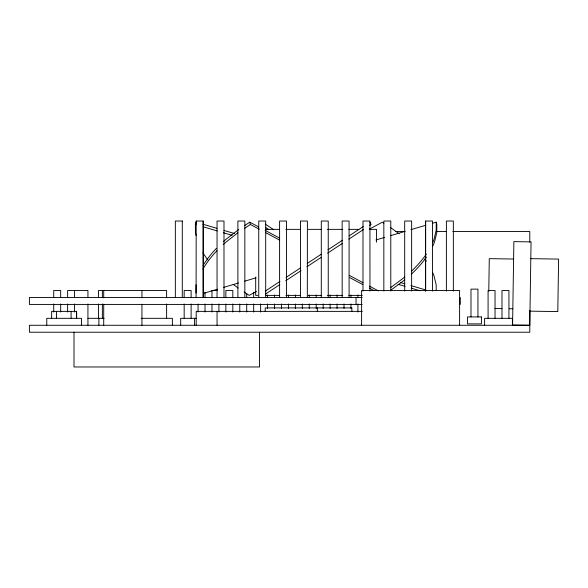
<?xml version="1.0" encoding="UTF-8"?>
<svg xmlns="http://www.w3.org/2000/svg" width="588" height="588" viewBox="0 0 588 588"><rect width="100%" height="100%" fill="white"/><g stroke="black" fill="none" stroke-linecap="round" stroke-linejoin="round"><path stroke-width="0.88" d="M195.958 293.074L196.047 284.754M432.761 223.197L436.259 222.168L436.171 230.489L434.032 239.272A133.476 63.585 -18.2 0 1 432.746 242.55M488.782 291.214L489.282 258.654L513.603 259.029M529.788 325.274L531.06 241.889L513.868 241.624L512.589 325.01L529.788 325.274L29.4 325.274L29.4 332.227L529.788 332.227L529.788 310.574M237.831 232.804L226.637 241.587A133.476 63.585 -18.2 0 0 223.242 244.593M404.772 277.073L390.55 287.694M404.654 279.932L390.395 290.494M238.721 229.504L226.049 239.272A133.476 63.585 -18.2 0 0 223.322 241.668M244.623 225.594L249.79 222.168L258.676 226.917M244.476 228.401L250.378 224.484L259.257 229.232M265.254 291.119L279.925 281.454M286.025 277.433L300.608 267.834M307.237 263.468L321.291 254.207M327.942 249.826L342.517 240.227M349.162 235.854L363.252 226.571M265.68 293.919L279.785 284.629M285.702 280.741L301.049 270.627M306.929 266.754L320.982 257.5M327.641 253.119L342.238 243.498M348.853 239.147L363.443 229.541M369.58 225.498L371.116 224.484L369.94 222.168M369.507 229.077L382.428 222.168L383.905 223.146M256.471 291.501L249.202 295.389L244.035 291.964M375.901 239.977L384.648 237.398M390.77 235.59L404.772 231.459M410.894 229.651L425.763 225.263M203.544 293.324L217.538 289.193M223.661 287.385L238.537 282.997M244.659 281.196L256.03 277.837M182.42 221.029L175.349 221.029L175.349 297.477M196.091 221.029L203.25 221.029L203.25 297.477M265.541 229.364L279.329 229.364M285.9 229.364L300.475 229.364M308.222 229.364L321.371 229.364M327.442 229.364L342.775 229.364M348.787 229.364L358.834 229.364M369.308 229.364L376.533 229.364L376.533 242.205M395.945 231.562L405.117 231.562M436.281 231.562L446.365 231.562M452.782 231.562L529.788 231.562L529.788 242.256M217.178 290.523L211.967 290.523L211.967 297.697M257.75 295.389L255.692 295.389L255.692 277.051M265.541 295.389L279.329 295.389M285.9 295.389L300.475 295.389M308.222 295.389L321.371 295.389M327.442 295.389L342.775 295.389M348.787 295.389L362.311 295.389M362.12 297.477L29.4 297.477L29.4 304.422L362.193 304.422M362.333 311.375L196.194 311.375L196.194 325.274M87.935 318.321L104.113 318.321M141.164 318.321L172.365 318.321L172.365 325.274M196.333 318.321L180.692 318.321L180.692 325.274M530.802 258.661L558.6 259.087L557.799 311.581L530.001 311.155M494.824 308.502L502.034 308.612M509.237 308.722L512.839 308.774M202.956 224.234L216.957 228.364M223.954 230.43L234.45 233.524M400.399 282.49L404.772 283.784M410.894 285.584L425.763 289.972M203.25 226.806L217.244 230.937M223.366 232.745L232.113 235.325M398.061 284.291L405.059 286.356M411.181 288.164L419.928 290.744M265.137 230.371L279.675 238.14M349.316 275.368L363.046 282.71M369.507 286.165L378.393 290.913M265.725 232.686L279.454 240.029M349.904 277.69L362.825 284.599M369.286 288.046L374.13 290.641M265.254 224.124L273.788 229.746M265.563 227.424L268.782 229.541M390.55 227.549L399.171 233.781M238.133 288.054L233.164 284.327M436.259 222.168L436.847 224.484L436.759 232.804L434.62 241.587A133.476 63.585 -18.2 0 1 432.592 246.519M249.79 222.168L250.378 224.484M196.105 235.435L195.459 232.804L195.37 224.484L195.958 222.168L195.988 224.66M436.237 290.575L436.171 284.754L434.032 275.97A133.476 63.585 18.2 0 0 432.746 272.692M512.413 325.274L512.413 318.321L484.608 318.321L484.608 325.274M508.936 318.321L508.936 290.523L501.983 290.523L501.983 318.321M495.037 318.321L495.037 290.523L488.084 290.523L488.084 318.321M477.941 316.932L477.941 289.134L470.988 289.134L470.988 316.932M460.286 297.477L460.286 304.422M459.595 325.274L459.595 290.523L361.598 290.523L361.598 325.274M453.341 291.104L453.341 221.029L446.388 221.029L446.388 291.104M432.489 291.104L432.489 221.029L425.536 221.029L425.536 291.104M425.668 221.029L425.668 291.104M411.637 291.104L411.637 221.029L404.691 221.029L404.691 291.104M390.792 291.104L390.792 221.029L383.839 221.029L383.839 291.104M369.962 291.104L369.94 221.029L362.987 221.029L362.987 291.104M357.916 295.007L357.916 297.697M357.916 303.974L357.916 312.044M356.041 297.477L356.041 304.422M351.867 311.375L351.867 307.899L265.21 307.899L265.21 311.375M350.962 295.007L350.962 297.697M350.962 303.974L350.962 308.457M349.088 297.477L349.088 221.029L342.142 221.029L342.179 297.477M344.017 303.974L344.017 308.457M337.064 295.007L337.064 297.697M337.064 303.974L337.064 308.457M330.118 295.007L330.118 297.697M330.118 303.974L330.118 308.457M328.244 297.477L328.244 221.029L321.291 221.029L321.291 297.477M323.165 303.974L323.165 308.457M317.336 307.899L317.336 311.375M316.212 295.007L316.212 297.697M316.212 303.974L316.212 308.457M309.266 295.007L309.266 297.697M309.266 303.974L309.266 308.457M307.326 297.477L307.392 221.029L300.439 221.029L300.439 297.477M302.313 303.974L302.313 308.457M295.367 295.007L295.367 297.697M295.367 303.974L295.367 308.457M288.414 295.007L288.414 297.697M288.414 303.974L288.414 308.457M286.54 297.477L286.54 221.029L279.594 221.029L279.594 297.477M281.468 303.974L281.468 308.457M274.515 295.007L274.515 297.697M274.515 303.974L274.515 308.457M267.569 295.007L267.569 297.697M267.569 303.974L267.569 308.457M265.695 297.477L265.695 221.029L258.742 221.029L258.742 297.477M260.616 303.974L260.616 312.044M259.558 332.227L259.558 366.971L74 366.971L74 332.227M253.671 292.317L253.671 297.697M253.671 303.974L253.671 312.044M246.717 294.11L246.717 297.697M246.717 303.974L246.717 312.044M244.843 297.477L244.843 221.029L237.89 221.029L237.89 297.477M239.764 303.974L239.764 312.044M232.819 297.697L232.819 290.523L225.865 290.523L225.865 297.697M232.819 303.974L232.819 312.044M225.865 303.974L225.865 312.044M223.991 297.477L223.991 221.029L217.046 221.029L217.046 297.477M218.92 303.974L218.92 312.044M217.046 311.375L217.046 325.274M211.967 303.974L211.967 312.044M205.021 292.317L205.021 297.697M205.021 303.974L205.021 312.044M203.147 221.029L203.147 297.477M198.068 303.974L198.068 312.044M196.194 221.029L196.091 297.477M194.591 318.321L194.591 325.274M191.122 297.697L191.122 290.523L184.169 290.523L184.169 297.697M191.122 303.974L191.122 318.321M184.169 303.974L184.169 318.321M182.295 221.029L182.295 297.477M166.617 297.697L166.617 290.523L98.505 290.523L98.505 297.697M166.617 303.974L166.617 318.321M141.943 290.523L141.943 297.844M141.943 304.239L141.943 325.274M103.716 290.523L103.716 297.844M103.716 304.239L103.716 325.274M102.371 290.523L102.371 297.697M102.371 303.974L102.371 318.321M98.894 318.321L98.894 325.274M98.505 303.974L98.505 318.321M87.935 297.697L87.935 290.523L67.627 290.523L67.627 297.697M87.935 303.974L87.935 325.274M81.526 325.274L81.526 318.321L46.775 318.321L46.775 325.274M76.653 318.321L76.653 311.375L51.641 311.375L51.641 318.321M76.506 311.375L76.506 318.321M74.573 290.523L74.573 297.697M74.573 303.974L74.573 312.044M71.097 311.375L71.097 318.321M67.627 303.974L67.627 312.044M60.674 297.697L60.674 290.523L53.721 290.523L53.721 297.697M60.674 303.974L60.674 312.044M56.507 311.375L56.507 318.321M53.721 303.974L53.721 312.044M207.865 259.94A133.476 63.585 18.2 0 1 203 252.811M424.83 259.043A133.476 63.585 18.2 0 1 426.344 261.19M426.432 257.088A133.476 63.585 -18.2 0 1 411.46 274.074M426.344 254.053A133.476 63.585 -18.2 0 1 411.519 271.149M202.934 269.194A133.476 63.585 -18.2 0 1 216.987 250.679M203.161 265.46A133.476 63.585 -18.2 0 1 216.399 248.364M481.41 316.932L467.511 316.932L467.511 323.885L481.41 323.885L481.41 316.932"/></g></svg>
